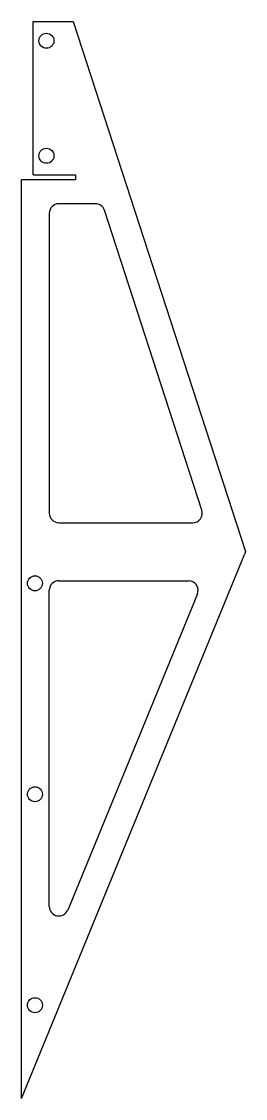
# Model space of a CAD drawing. Header units: inches. Extents: x 0.1 to 3, y 0 to 14.
import ezdxf

# ---------------------------------------------------------------- set-up
doc = ezdxf.new("R2010")
doc.units = ezdxf.units.IN
doc.header["$MEASUREMENT"] = 0

msp = doc.modelspace()

# ---------------------------------------------------------------- linework, layer by layer
at = {"color": 7, "linetype": 'Continuous', "lineweight": 25}
for p, q in [((0.227, 14.04), (0.75, 14.04)), ((0.227, 12.04), (0.227, 14.04)), ((0.75, 14.04), (2.998, 7.131)), ((0.779, 11.978), (0.075, 11.978)), ((0.075, 0), (0.075, 11.978)), ((0.227, 12.04), (0.779, 12.04)), ((0.779, 12.04), (0.779, 11.978)), ((1.038, 11.665), (0.562, 11.665)), ((0.438, 11.54), (0.438, 7.631)), ((2.428, 7.669), (1.156, 11.579)), ((0.562, 7.506), (2.309, 7.506)), ((0.075, 0), (2.986, 7.091)), ((2.998, 7.131), (2.986, 7.091)), ((0.562, 6.75), (2.254, 6.75)), ((0.438, 2.504), (0.438, 6.625)), ((2.37, 6.578), (0.678, 2.457))]:
    msp.add_line(p, q, dxfattribs=at)
for centre in [(0.4, 13.79), (0.4, 12.29), (0.25, 6.716), (0.25, 3.966), (0.25, 1.216)]:
    msp.add_circle(centre, 0.098, dxfattribs=at)
for centre, start, end in [((0.562, 11.54), 90, 180), ((1.038, 11.54), 18.0214, 90), ((0.562, 7.631), 180, 270), ((2.309, 7.631), 270, 18.0214), ((0.562, 6.625), 90, 180), ((2.254, 6.625), 337.6806, 90), ((0.562, 2.504), 180, 337.6806)]:
    msp.add_arc(centre, 0.125, start, end, dxfattribs=at)

doc.saveas('drawing.dxf')
